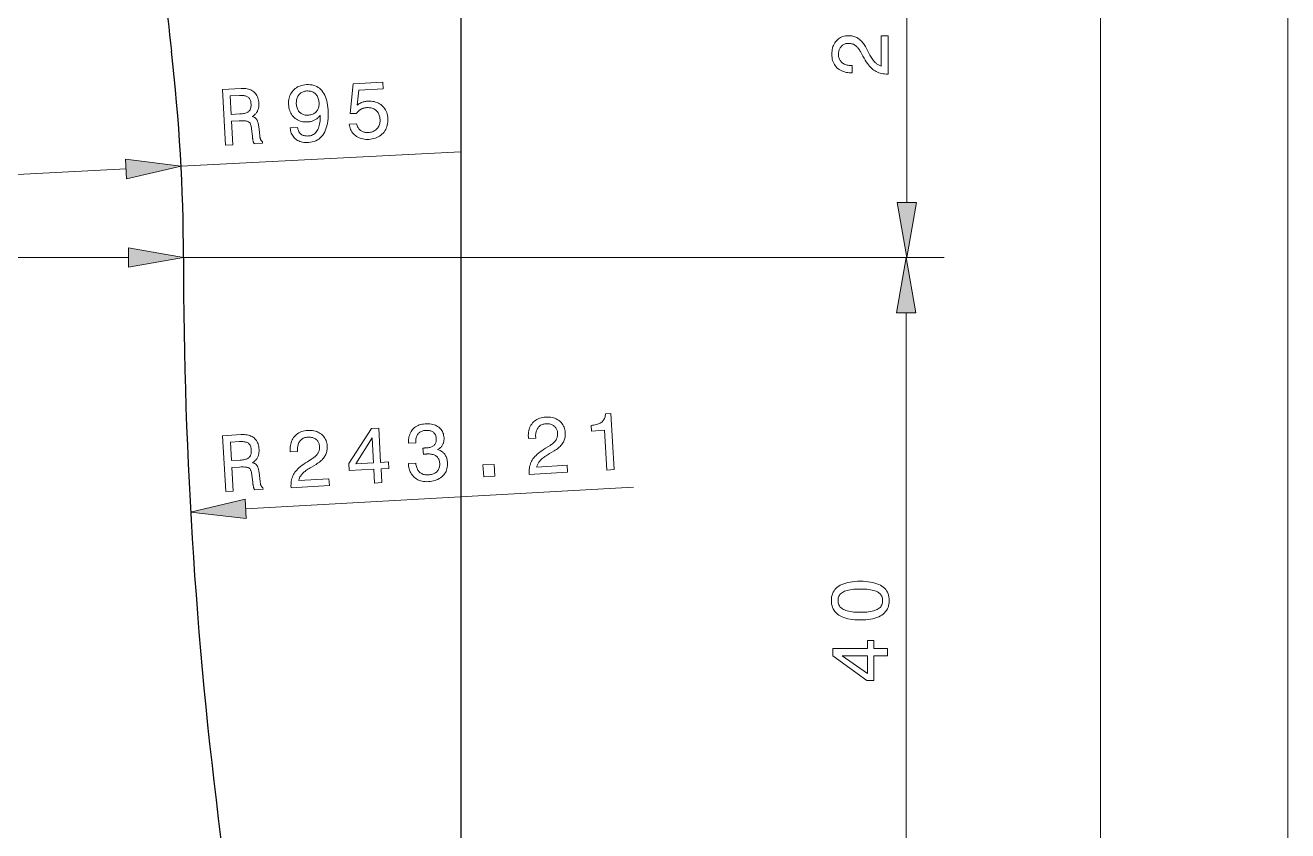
# Model space of a CAD drawing. Extents: x 0 to 297, y 0 to 420.
# Drawn here: x 155.4 to 223.1, y 139 to 182.2 of the extents above; entities that cross this region are included whole.
import ezdxf

# ---------------------------------------------------------------- set-up
doc = ezdxf.new("R2010")
doc.units = 0

msp = doc.modelspace()

# ---------------------------------------------------------------- linework, layer by layer
at = {"color": 7, "lineweight": 13}
for p, q in [((213.052, 124.712), (213.052, 326.904)), ((223.09, 120.712), (223.09, 326.904)), ((130.305, 169.758), (160.896, 169.758)), ((163.85, 169.758), (204.65, 169.758)), ((163.85, 169.758), (204.626, 169.758)), ((202.626, 132.712), (202.626, 166.804)), ((167.184, 156.272), (187.999, 157.442))]:
    msp.add_line(p, q, dxfattribs=at)
at = {"color": 7, "lineweight": 30}
msp.add_line((178.75, 121.758), (178.75, 222.858), dxfattribs=at)
at = {"color": 7, "lineweight": 13, "ltscale": 0.477279}
msp.add_line((202.65, 172.712), (202.65, 191.804), dxfattribs=at)
at = {"color": 7, "lineweight": 13, "ltscale": 0.375}
msp.add_line((163.724, 174.666), (178.703, 175.441), dxfattribs=at)
at = {"color": 7, "lineweight": 13, "ltscale": 0.17614}
msp.add_line((153.737, 174.15), (160.773, 174.514), dxfattribs=at)
at = {"color": 7, "lineweight": 13}
for points in [[(201.65, 179.605), (201.637, 179.605), (201.55, 179.607), (201.465, 179.614), (201.384, 179.624), (201.305, 179.638), (201.229, 179.657), (201.156, 179.68), (201.086, 179.706), (201.019, 179.737), (200.955, 179.773), (200.894, 179.812), (200.835, 179.857), (200.775, 179.908), (200.716, 179.966), (200.656, 180.03), (200.597, 180.102), (200.538, 180.18), (200.479, 180.264), (200.42, 180.356), (200.361, 180.454), (200.303, 180.558), (200.164, 180.813), (200.139, 180.858), (200.113, 180.9), (200.086, 180.94), (200.059, 180.977), (200.032, 181.012), (200.003, 181.044), (199.975, 181.074), (199.945, 181.101), (199.915, 181.126), (199.884, 181.148), (199.853, 181.168), (199.82, 181.186), (199.787, 181.202), (199.752, 181.216), (199.716, 181.228), (199.679, 181.237), (199.641, 181.244), (199.602, 181.25), (199.562, 181.253), (199.521, 181.254), (199.474, 181.252), (199.429, 181.247), (199.386, 181.239), (199.345, 181.228), (199.305, 181.213), (199.268, 181.195), (199.232, 181.174), (199.198, 181.149), (199.166, 181.122), (199.136, 181.09), (199.108, 181.057), (199.083, 181.021), (199.061, 180.982), (199.042, 180.942), (199.026, 180.899), (199.013, 180.855), (199.003, 180.808), (198.995, 180.758), (198.991, 180.707), (198.989, 180.653), (198.991, 180.6), (198.997, 180.549), (199.006, 180.5), (199.019, 180.454), (199.036, 180.41), (199.056, 180.368), (199.08, 180.329), (199.108, 180.291), (199.14, 180.257), (199.175, 180.224), (199.213, 180.194), (199.255, 180.167), (199.299, 180.144), (199.346, 180.123), (199.395, 180.106), (199.448, 180.092), (199.503, 180.081), (199.561, 180.073), (199.622, 180.069), (199.685, 180.067), (199.721, 180.067), (199.721, 179.675), (199.66, 179.675), (199.567, 179.678), (199.478, 179.686), (199.393, 179.699), (199.312, 179.718), (199.235, 179.742), (199.162, 179.772), (199.092, 179.807), (199.027, 179.848), (198.966, 179.893), (198.908, 179.945), (198.856, 180.001), (198.808, 180.06), (198.767, 180.124), (198.731, 180.191), (198.7, 180.262), (198.675, 180.338), (198.656, 180.416), (198.642, 180.499), (198.634, 180.586), (198.631, 180.676), (198.633, 180.763), (198.641, 180.847), (198.653, 180.927), (198.67, 181.003), (198.693, 181.077), (198.72, 181.146), (198.752, 181.213), (198.789, 181.276), (198.831, 181.336), (198.878, 181.392), (198.929, 181.444), (198.982, 181.49), (199.04, 181.531), (199.1, 181.567), (199.163, 181.597), (199.229, 181.621), (199.298, 181.64), (199.371, 181.654), (199.446, 181.662), (199.525, 181.665), (199.586, 181.663), (199.646, 181.659), (199.704, 181.651), (199.761, 181.639), (199.816, 181.625), (199.869, 181.607), (199.921, 181.586), (199.972, 181.562), (200.02, 181.535), (200.068, 181.505), (200.114, 181.471), (200.158, 181.434), (200.202, 181.393), (200.244, 181.35), (200.285, 181.302), (200.325, 181.252), (200.363, 181.198), (200.401, 181.14), (200.437, 181.08), (200.471, 181.016), (200.6, 180.763), (200.637, 180.693), (200.674, 180.627), (200.709, 180.565), (200.744, 180.507), (200.779, 180.453), (200.812, 180.403), (200.845, 180.358), (200.877, 180.316), (200.909, 180.279), (200.94, 180.245), (200.97, 180.215), (201.002, 180.187), (201.034, 180.16), (201.067, 180.136), (201.1, 180.115), (201.135, 180.095), (201.17, 180.077), (201.205, 180.062), (201.242, 180.049), (201.279, 180.037), (201.279, 181.665), (201.65, 181.665)], [(166.097, 175.79), (165.942, 178.782), (166.942, 178.834), (167.029, 178.836), (167.111, 178.834), (167.189, 178.827), (167.264, 178.815), (167.334, 178.799), (167.401, 178.779), (167.463, 178.754), (167.522, 178.724), (167.577, 178.69), (167.627, 178.651), (167.674, 178.607), (167.715, 178.56), (167.753, 178.508), (167.786, 178.452), (167.815, 178.392), (167.839, 178.328), (167.859, 178.259), (167.874, 178.186), (167.885, 178.109), (167.892, 178.028), (167.893, 177.979), (167.893, 177.932), (167.89, 177.886), (167.885, 177.842), (167.878, 177.799), (167.869, 177.758), (167.858, 177.718), (167.845, 177.679), (167.83, 177.642), (167.813, 177.606), (167.794, 177.571), (167.773, 177.539), (167.749, 177.507), (167.724, 177.477), (167.697, 177.449), (167.668, 177.422), (167.637, 177.397), (167.603, 177.373), (167.568, 177.35), (167.531, 177.329), (167.563, 177.32), (167.594, 177.31), (167.623, 177.298), (167.65, 177.286), (167.675, 177.271), (167.699, 177.256), (167.721, 177.239), (167.74, 177.221), (167.759, 177.201), (167.775, 177.181), (167.79, 177.158), (167.804, 177.131), (167.817, 177.101), (167.83, 177.068), (167.841, 177.031), (167.852, 176.991), (167.862, 176.948), (167.871, 176.901), (167.878, 176.851), (167.886, 176.797), (167.942, 176.312), (167.946, 176.282), (167.95, 176.253), (167.955, 176.225), (167.96, 176.2), (167.965, 176.176), (167.97, 176.154), (167.976, 176.134), (167.982, 176.115), (167.988, 176.098), (167.994, 176.083), (168.001, 176.069), (168.009, 176.055), (168.017, 176.043), (168.026, 176.031), (168.036, 176.02), (168.046, 176.01), (168.057, 176), (168.068, 175.991), (168.08, 175.983), (168.093, 175.976), (168.097, 175.894), (167.644, 175.87), (167.638, 175.88), (167.632, 175.891), (167.626, 175.903), (167.62, 175.916), (167.614, 175.929), (167.609, 175.944), (167.603, 175.96), (167.598, 175.977), (167.593, 175.994), (167.588, 176.013), (167.584, 176.033), (167.579, 176.054), (167.574, 176.077), (167.57, 176.101), (167.566, 176.126), (167.561, 176.153), (167.557, 176.181), (167.553, 176.21), (167.549, 176.241), (167.545, 176.273), (167.504, 176.659), (167.497, 176.715), (167.488, 176.767), (167.478, 176.815), (167.467, 176.859), (167.453, 176.899), (167.439, 176.934), (167.422, 176.965), (167.405, 176.992), (167.385, 177.015), (167.365, 177.034), (167.34, 177.049), (167.309, 177.063), (167.272, 177.074), (167.229, 177.084), (167.18, 177.091), (167.125, 177.096), (167.063, 177.099), (166.996, 177.1), (166.922, 177.099), (166.842, 177.095), (166.432, 177.074), (166.497, 175.811)], [(169.579, 176.714), (169.975, 176.734), (169.981, 176.69), (169.989, 176.648), (170, 176.609), (170.013, 176.571), (170.029, 176.536), (170.047, 176.502), (170.068, 176.471), (170.092, 176.442), (170.118, 176.415), (170.146, 176.39), (170.177, 176.368), (170.209, 176.348), (170.244, 176.331), (170.28, 176.316), (170.319, 176.304), (170.359, 176.295), (170.401, 176.288), (170.445, 176.284), (170.491, 176.283), (170.539, 176.284), (170.603, 176.29), (170.664, 176.301), (170.721, 176.318), (170.775, 176.339), (170.826, 176.366), (170.873, 176.398), (170.917, 176.435), (170.957, 176.478), (170.994, 176.526), (171.028, 176.578), (171.059, 176.637), (171.086, 176.7), (171.11, 176.77), (171.131, 176.844), (171.149, 176.924), (171.164, 177.01), (171.175, 177.101), (171.183, 177.197), (171.188, 177.299), (171.19, 177.407), (171.166, 177.374), (171.141, 177.342), (171.114, 177.311), (171.087, 177.283), (171.058, 177.255), (171.028, 177.23), (170.996, 177.206), (170.964, 177.183), (170.93, 177.162), (170.896, 177.143), (170.86, 177.125), (170.823, 177.108), (170.785, 177.094), (170.747, 177.081), (170.707, 177.07), (170.667, 177.06), (170.625, 177.052), (170.583, 177.045), (170.54, 177.041), (170.496, 177.037), (170.412, 177.036), (170.331, 177.04), (170.254, 177.05), (170.179, 177.065), (170.107, 177.086), (170.038, 177.112), (169.972, 177.144), (169.909, 177.182), (169.848, 177.225), (169.791, 177.274), (169.738, 177.328), (169.69, 177.385), (169.647, 177.447), (169.609, 177.512), (169.576, 177.58), (169.548, 177.653), (169.526, 177.729), (169.508, 177.809), (169.496, 177.892), (169.489, 177.98), (169.487, 178.068), (169.491, 178.153), (169.501, 178.235), (169.516, 178.314), (169.538, 178.389), (169.565, 178.462), (169.598, 178.532), (169.637, 178.598), (169.682, 178.661), (169.732, 178.722), (169.787, 178.778), (169.846, 178.828), (169.909, 178.873), (169.975, 178.913), (170.046, 178.948), (170.12, 178.977), (170.198, 179), (170.279, 179.018), (170.364, 179.031), (170.453, 179.039), (170.556, 179.04), (170.654, 179.034), (170.748, 179.021), (170.837, 179), (170.921, 178.972), (171.001, 178.936), (171.076, 178.892), (171.147, 178.841), (171.214, 178.782), (171.276, 178.716), (171.332, 178.643), (171.384, 178.563), (171.431, 178.476), (171.472, 178.382), (171.508, 178.282), (171.538, 178.175), (171.564, 178.061), (171.584, 177.941), (171.599, 177.814), (171.609, 177.68), (171.614, 177.521), (171.613, 177.37), (171.606, 177.226), (171.592, 177.089), (171.572, 176.959), (171.545, 176.836), (171.513, 176.72), (171.474, 176.612), (171.428, 176.51), (171.377, 176.416), (171.319, 176.33), (171.256, 176.252), (171.187, 176.182), (171.113, 176.121), (171.034, 176.069), (170.948, 176.025), (170.858, 175.99), (170.762, 175.963), (170.66, 175.944), (170.553, 175.934), (170.469, 175.932), (170.389, 175.935), (170.312, 175.942), (170.238, 175.954), (170.168, 175.971), (170.1, 175.992), (170.036, 176.018), (169.975, 176.049), (169.918, 176.084), (169.863, 176.124), (169.813, 176.169), (169.767, 176.216), (169.727, 176.267), (169.691, 176.321), (169.66, 176.378), (169.634, 176.438), (169.613, 176.502), (169.597, 176.569), (169.586, 176.64)], [(172.738, 176.917), (173.138, 176.938), (173.148, 176.892), (173.161, 176.849), (173.177, 176.808), (173.195, 176.77), (173.215, 176.733), (173.238, 176.699), (173.262, 176.666), (173.29, 176.636), (173.319, 176.608), (173.351, 176.582), (173.385, 176.559), (173.421, 176.539), (173.458, 176.521), (173.497, 176.506), (173.537, 176.493), (173.579, 176.483), (173.623, 176.476), (173.668, 176.472), (173.715, 176.471), (173.763, 176.472), (173.822, 176.477), (173.879, 176.485), (173.933, 176.497), (173.984, 176.513), (174.033, 176.532), (174.079, 176.554), (174.122, 176.58), (174.164, 176.61), (174.202, 176.643), (174.238, 176.68), (174.271, 176.72), (174.3, 176.761), (174.325, 176.805), (174.347, 176.851), (174.365, 176.899), (174.378, 176.95), (174.389, 177.002), (174.395, 177.056), (174.398, 177.113), (174.396, 177.172), (174.391, 177.231), (174.383, 177.288), (174.371, 177.343), (174.356, 177.395), (174.337, 177.444), (174.315, 177.49), (174.289, 177.534), (174.259, 177.575), (174.226, 177.613), (174.19, 177.649), (174.151, 177.681), (174.109, 177.71), (174.066, 177.735), (174.019, 177.756), (173.971, 177.774), (173.92, 177.787), (173.867, 177.797), (173.812, 177.803), (173.754, 177.806), (173.694, 177.805), (173.66, 177.802), (173.626, 177.798), (173.593, 177.793), (173.56, 177.786), (173.528, 177.779), (173.497, 177.769), (173.466, 177.759), (173.437, 177.747), (173.408, 177.733), (173.379, 177.719), (173.351, 177.703), (173.324, 177.685), (173.298, 177.667), (173.273, 177.647), (173.249, 177.625), (173.225, 177.603), (173.202, 177.579), (173.18, 177.554), (173.159, 177.527), (173.138, 177.499), (172.795, 177.482), (172.949, 179.081), (174.549, 179.164), (174.567, 178.81), (173.255, 178.742), (173.177, 177.93), (173.198, 177.949), (173.22, 177.968), (173.242, 177.986), (173.266, 178.003), (173.29, 178.019), (173.315, 178.035), (173.341, 178.049), (173.367, 178.063), (173.395, 178.075), (173.423, 178.087), (173.452, 178.098), (173.482, 178.108), (173.512, 178.117), (173.543, 178.125), (173.574, 178.132), (173.606, 178.138), (173.639, 178.143), (173.672, 178.148), (173.705, 178.151), (173.74, 178.153), (173.83, 178.155), (173.918, 178.151), (174.001, 178.142), (174.082, 178.127), (174.159, 178.106), (174.233, 178.08), (174.304, 178.048), (174.371, 178.01), (174.435, 177.967), (174.496, 177.918), (174.552, 177.864), (174.603, 177.807), (174.649, 177.746), (174.689, 177.681), (174.723, 177.612), (174.752, 177.54), (174.776, 177.464), (174.794, 177.385), (174.807, 177.301), (174.814, 177.214), (174.816, 177.122), (174.812, 177.032), (174.801, 176.946), (174.785, 176.863), (174.762, 176.784), (174.733, 176.707), (174.698, 176.634), (174.657, 176.565), (174.609, 176.498), (174.556, 176.435), (174.497, 176.376), (174.435, 176.323), (174.369, 176.275), (174.298, 176.234), (174.224, 176.198), (174.146, 176.167), (174.064, 176.142), (173.979, 176.123), (173.889, 176.11), (173.795, 176.102), (173.712, 176.1), (173.631, 176.103), (173.553, 176.111), (173.478, 176.124), (173.405, 176.142), (173.335, 176.164), (173.267, 176.192), (173.202, 176.225), (173.14, 176.262), (173.081, 176.305), (173.025, 176.351), (172.974, 176.401), (172.927, 176.454), (172.886, 176.51), (172.849, 176.57), (172.817, 176.633), (172.79, 176.699), (172.768, 176.768), (172.75, 176.841)], [(166.85, 178.462), (166.361, 178.436), (166.413, 177.441), (166.874, 177.464), (166.942, 177.469), (167.006, 177.476), (167.065, 177.485), (167.12, 177.496), (167.171, 177.509), (167.217, 177.524), (167.259, 177.541), (167.296, 177.561), (167.329, 177.582), (167.358, 177.606), (167.383, 177.632), (167.406, 177.661), (167.425, 177.693), (167.441, 177.727), (167.454, 177.765), (167.465, 177.806), (167.472, 177.85), (167.477, 177.896), (167.479, 177.946), (167.477, 177.998), (167.473, 178.05), (167.467, 178.098), (167.457, 178.143), (167.446, 178.185), (167.431, 178.224), (167.414, 178.26), (167.395, 178.292), (167.373, 178.322), (167.348, 178.348), (167.321, 178.371), (167.29, 178.391), (167.256, 178.409), (167.218, 178.424), (167.177, 178.437), (167.132, 178.447), (167.083, 178.455), (167.03, 178.461), (166.973, 178.463), (166.913, 178.464)], [(169.905, 178.005), (169.91, 177.949), (169.917, 177.894), (169.928, 177.842), (169.942, 177.793), (169.959, 177.746), (169.979, 177.702), (170.002, 177.66), (170.029, 177.621), (170.058, 177.584), (170.09, 177.55), (170.125, 177.518), (170.162, 177.491), (170.201, 177.466), (170.242, 177.446), (170.284, 177.429), (170.329, 177.416), (170.375, 177.406), (170.423, 177.4), (170.474, 177.397), (170.526, 177.398), (170.583, 177.403), (170.638, 177.411), (170.69, 177.422), (170.74, 177.436), (170.786, 177.454), (170.83, 177.476), (170.872, 177.5), (170.91, 177.528), (170.946, 177.559), (170.979, 177.593), (171.009, 177.631), (171.035, 177.67), (171.058, 177.712), (171.078, 177.757), (171.094, 177.803), (171.107, 177.852), (171.116, 177.904), (171.121, 177.958), (171.123, 178.014), (171.122, 178.073), (171.117, 178.132), (171.109, 178.188), (171.098, 178.241), (171.084, 178.292), (171.066, 178.341), (171.045, 178.386), (171.021, 178.43), (170.994, 178.47), (170.964, 178.508), (170.93, 178.543), (170.893, 178.575), (170.855, 178.603), (170.814, 178.628), (170.772, 178.649), (170.727, 178.666), (170.68, 178.68), (170.631, 178.69), (170.58, 178.696), (170.526, 178.699), (170.471, 178.698), (170.418, 178.693), (170.368, 178.685), (170.32, 178.673), (170.274, 178.658), (170.23, 178.639), (170.189, 178.617), (170.15, 178.591), (170.113, 178.562), (170.078, 178.529), (170.046, 178.493), (170.016, 178.454), (169.99, 178.412), (169.968, 178.369), (169.948, 178.323), (169.933, 178.276), (169.92, 178.226), (169.911, 178.174), (169.906, 178.12), (169.904, 178.064)], [(160.8, 173.993), (163.724, 174.666), (160.746, 175.034)], [(202.129, 172.712), (202.65, 169.758), (203.171, 172.712)], [(160.896, 169.237), (163.85, 169.758), (160.896, 170.279)], [(203.147, 166.804), (202.626, 169.758), (202.105, 166.804)], [(182.394, 158.128), (182.393, 158.141), (182.391, 158.229), (182.392, 158.313), (182.398, 158.395), (182.408, 158.475), (182.422, 158.552), (182.441, 158.626), (182.464, 158.697), (182.491, 158.765), (182.522, 158.831), (182.558, 158.895), (182.599, 158.957), (182.647, 159.019), (182.702, 159.082), (182.763, 159.144), (182.831, 159.207), (182.905, 159.271), (182.986, 159.334), (183.074, 159.398), (183.169, 159.463), (183.27, 159.527), (183.517, 159.68), (183.56, 159.708), (183.601, 159.736), (183.639, 159.765), (183.675, 159.794), (183.708, 159.823), (183.738, 159.853), (183.767, 159.884), (183.792, 159.915), (183.815, 159.946), (183.836, 159.978), (183.854, 160.011), (183.87, 160.044), (183.884, 160.079), (183.896, 160.114), (183.905, 160.15), (183.913, 160.188), (183.918, 160.226), (183.921, 160.265), (183.922, 160.306), (183.921, 160.347), (183.916, 160.394), (183.909, 160.438), (183.898, 160.481), (183.885, 160.521), (183.868, 160.56), (183.848, 160.596), (183.824, 160.631), (183.798, 160.663), (183.769, 160.693), (183.736, 160.722), (183.701, 160.748), (183.663, 160.771), (183.624, 160.79), (183.582, 160.807), (183.539, 160.821), (183.493, 160.832), (183.446, 160.839), (183.396, 160.844), (183.345, 160.845), (183.291, 160.844), (183.238, 160.839), (183.187, 160.83), (183.139, 160.818), (183.094, 160.803), (183.051, 160.784), (183.01, 160.761), (182.972, 160.735), (182.937, 160.705), (182.903, 160.671), (182.873, 160.634), (182.845, 160.594), (182.821, 160.552), (182.8, 160.506), (182.782, 160.458), (182.768, 160.408), (182.757, 160.355), (182.749, 160.299), (182.744, 160.241), (182.743, 160.18), (182.745, 160.116), (182.747, 160.08), (182.355, 160.058), (182.352, 160.119), (182.349, 160.212), (182.352, 160.302), (182.361, 160.387), (182.375, 160.469), (182.395, 160.548), (182.421, 160.622), (182.452, 160.693), (182.489, 160.761), (182.531, 160.825), (182.579, 160.885), (182.632, 160.941), (182.689, 160.991), (182.75, 161.036), (182.815, 161.076), (182.885, 161.11), (182.958, 161.139), (183.036, 161.163), (183.118, 161.182), (183.204, 161.195), (183.294, 161.203), (183.381, 161.205), (183.465, 161.202), (183.545, 161.195), (183.623, 161.182), (183.697, 161.164), (183.768, 161.141), (183.837, 161.112), (183.902, 161.079), (183.964, 161.04), (184.022, 160.997), (184.077, 160.949), (184.126, 160.898), (184.17, 160.843), (184.209, 160.785), (184.243, 160.723), (184.271, 160.659), (184.294, 160.591), (184.312, 160.519), (184.324, 160.444), (184.331, 160.366), (184.333, 160.305), (184.332, 160.245), (184.327, 160.186), (184.319, 160.129), (184.308, 160.073), (184.293, 160.019), (184.275, 159.966), (184.254, 159.914), (184.23, 159.864), (184.202, 159.815), (184.171, 159.767), (184.136, 159.72), (184.098, 159.675), (184.057, 159.63), (184.012, 159.586), (183.964, 159.544), (183.912, 159.502), (183.857, 159.462), (183.798, 159.423), (183.736, 159.384), (183.491, 159.242), (183.423, 159.201), (183.359, 159.161), (183.299, 159.121), (183.243, 159.083), (183.192, 159.046), (183.144, 159.01), (183.1, 158.974), (183.06, 158.94), (183.025, 158.906), (182.993, 158.874), (182.964, 158.841), (182.938, 158.808), (182.914, 158.775), (182.892, 158.741), (182.872, 158.706), (182.854, 158.671), (182.839, 158.635), (182.825, 158.598), (182.814, 158.561), (182.805, 158.523), (184.43, 158.615), (184.451, 158.244)], [(186.562, 158.363), (186.442, 160.493), (185.743, 160.454), (185.726, 160.759), (185.801, 160.766), (185.872, 160.775), (185.939, 160.786), (186.001, 160.8), (186.06, 160.816), (186.114, 160.835), (186.164, 160.856), (186.211, 160.879), (186.253, 160.905), (186.291, 160.933), (186.325, 160.964), (186.356, 160.998), (186.384, 161.035), (186.409, 161.075), (186.431, 161.119), (186.449, 161.165), (186.464, 161.215), (186.477, 161.268), (186.485, 161.323), (186.491, 161.383), (186.784, 161.399), (186.953, 158.385)], [(174.103, 157.662), (174.061, 158.403), (172.746, 158.329), (172.724, 158.708), (173.934, 160.59), (174.326, 160.612), (174.429, 158.77), (174.856, 158.794), (174.876, 158.449), (174.449, 158.425), (174.49, 157.684)], [(175.919, 158.706), (176.317, 158.729), (176.323, 158.667), (176.333, 158.608), (176.345, 158.553), (176.361, 158.5), (176.379, 158.451), (176.401, 158.404), (176.426, 158.361), (176.454, 158.321), (176.484, 158.283), (176.518, 158.249), (176.555, 158.218), (176.594, 158.19), (176.636, 158.167), (176.68, 158.147), (176.726, 158.13), (176.775, 158.117), (176.827, 158.108), (176.881, 158.102), (176.937, 158.1), (176.996, 158.102), (177.054, 158.106), (177.109, 158.114), (177.161, 158.125), (177.211, 158.139), (177.258, 158.156), (177.302, 158.176), (177.343, 158.199), (177.382, 158.225), (177.418, 158.254), (177.452, 158.286), (177.482, 158.32), (177.509, 158.357), (177.532, 158.396), (177.552, 158.437), (177.568, 158.48), (177.581, 158.525), (177.59, 158.573), (177.596, 158.623), (177.598, 158.675), (177.597, 158.729), (177.592, 158.778), (177.585, 158.824), (177.574, 158.868), (177.56, 158.91), (177.542, 158.949), (177.522, 158.986), (177.498, 159.021), (177.471, 159.053), (177.441, 159.082), (177.407, 159.11), (177.371, 159.134), (177.332, 159.156), (177.291, 159.175), (177.247, 159.191), (177.2, 159.203), (177.151, 159.213), (177.099, 159.22), (177.045, 159.224), (176.988, 159.225), (176.929, 159.223), (176.921, 159.223), (176.912, 159.222), (176.903, 159.222), (176.895, 159.221), (176.886, 159.22), (176.877, 159.22), (176.868, 159.219), (176.859, 159.218), (176.85, 159.217), (176.841, 159.216), (176.831, 159.215), (176.821, 159.214), (176.81, 159.213), (176.799, 159.212), (176.787, 159.211), (176.775, 159.209), (176.762, 159.208), (176.748, 159.206), (176.734, 159.205), (176.719, 159.203), (176.7, 159.542), (176.709, 159.542), (176.718, 159.542), (176.727, 159.542), (176.736, 159.542), (176.745, 159.543), (176.754, 159.543), (176.763, 159.543), (176.772, 159.543), (176.78, 159.543), (176.789, 159.544), (176.797, 159.544), (176.805, 159.544), (176.813, 159.545), (176.821, 159.545), (176.829, 159.545), (176.837, 159.546), (176.844, 159.546), (176.852, 159.546), (176.859, 159.547), (176.867, 159.547), (176.923, 159.551), (176.976, 159.558), (177.027, 159.566), (177.074, 159.577), (177.118, 159.59), (177.159, 159.605), (177.196, 159.622), (177.231, 159.641), (177.262, 159.663), (177.291, 159.686), (177.316, 159.712), (177.338, 159.74), (177.357, 159.77), (177.374, 159.802), (177.387, 159.837), (177.398, 159.874), (177.406, 159.913), (177.41, 159.955), (177.412, 159.998), (177.411, 160.044), (177.407, 160.089), (177.401, 160.131), (177.391, 160.171), (177.38, 160.208), (177.366, 160.243), (177.349, 160.276), (177.329, 160.307), (177.307, 160.336), (177.283, 160.362), (177.255, 160.386), (177.226, 160.408), (177.194, 160.427), (177.16, 160.443), (177.123, 160.457), (177.085, 160.468), (177.044, 160.477), (177.001, 160.483), (176.955, 160.487), (176.908, 160.488), (176.858, 160.486), (176.802, 160.481), (176.749, 160.474), (176.7, 160.463), (176.653, 160.449), (176.609, 160.432), (176.567, 160.411), (176.529, 160.388), (176.494, 160.362), (176.462, 160.332), (176.433, 160.3), (176.406, 160.264), (176.383, 160.226), (176.363, 160.185), (176.346, 160.14), (176.332, 160.093), (176.322, 160.044), (176.314, 159.991), (176.31, 159.935), (176.309, 159.877), (176.311, 159.816), (175.928, 159.794), (175.926, 159.824), (175.924, 159.91), (175.927, 159.993), (175.935, 160.073), (175.949, 160.149), (175.968, 160.222), (175.992, 160.292), (176.022, 160.359), (176.057, 160.422), (176.097, 160.482), (176.142, 160.539), (176.193, 160.591), (176.247, 160.639), (176.304, 160.682), (176.366, 160.719), (176.432, 160.752), (176.501, 160.779), (176.574, 160.801), (176.651, 160.819), (176.732, 160.831), (176.817, 160.839), (176.907, 160.842), (176.993, 160.84), (177.075, 160.834), (177.153, 160.823), (177.227, 160.808), (177.298, 160.789), (177.364, 160.765), (177.427, 160.736), (177.486, 160.703), (177.541, 160.666), (177.591, 160.625), (177.637, 160.579), (177.677, 160.531), (177.713, 160.478), (177.744, 160.422), (177.77, 160.362), (177.792, 160.299), (177.808, 160.232), (177.82, 160.161), (177.827, 160.087), (177.828, 160.044), (177.827, 160.002), (177.825, 159.962), (177.82, 159.922), (177.814, 159.884), (177.805, 159.847), (177.795, 159.811), (177.782, 159.777), (177.768, 159.743), (177.752, 159.711), (177.733, 159.68), (177.713, 159.65), (177.691, 159.622), (177.667, 159.595), (177.641, 159.569), (177.613, 159.545), (177.583, 159.522), (177.551, 159.5), (177.517, 159.48), (177.482, 159.461), (177.53, 159.445), (177.576, 159.427), (177.62, 159.407), (177.661, 159.385), (177.701, 159.36), (177.738, 159.334), (177.773, 159.305), (177.806, 159.274), (177.836, 159.241), (177.864, 159.206), (177.89, 159.169), (177.914, 159.13), (177.935, 159.09), (177.954, 159.047), (177.97, 159.003), (177.984, 158.956), (177.996, 158.908), (178.005, 158.858), (178.011, 158.806), (178.016, 158.752), (178.017, 158.667), (178.013, 158.586), (178.003, 158.507), (177.986, 158.432), (177.964, 158.359), (177.935, 158.29), (177.9, 158.224), (177.86, 158.16), (177.813, 158.1), (177.76, 158.043), (177.702, 157.99), (177.639, 157.942), (177.573, 157.899), (177.502, 157.861), (177.428, 157.828), (177.349, 157.8), (177.266, 157.777), (177.178, 157.759), (177.087, 157.746), (176.991, 157.738), (176.901, 157.736), (176.813, 157.739), (176.729, 157.748), (176.649, 157.762), (176.571, 157.783), (176.498, 157.808), (176.427, 157.84), (176.361, 157.877), (176.297, 157.92), (176.237, 157.968), (176.182, 158.021), (176.132, 158.078), (176.087, 158.139), (176.047, 158.204), (176.013, 158.273), (175.984, 158.346), (175.96, 158.423), (175.942, 158.504), (175.929, 158.588), (175.921, 158.677)], [(166.118, 157.213), (165.95, 160.204), (166.95, 160.261), (167.036, 160.263), (167.119, 160.261), (167.197, 160.255), (167.272, 160.244), (167.342, 160.228), (167.409, 160.208), (167.472, 160.183), (167.53, 160.153), (167.585, 160.119), (167.636, 160.081), (167.682, 160.038), (167.725, 159.99), (167.762, 159.939), (167.796, 159.883), (167.825, 159.823), (167.849, 159.759), (167.869, 159.69), (167.885, 159.617), (167.896, 159.54), (167.903, 159.459), (167.905, 159.411), (167.904, 159.363), (167.902, 159.318), (167.897, 159.273), (167.891, 159.23), (167.882, 159.189), (167.871, 159.149), (167.858, 159.11), (167.844, 159.073), (167.826, 159.037), (167.807, 159.002), (167.786, 158.969), (167.763, 158.938), (167.738, 158.908), (167.711, 158.879), (167.682, 158.852), (167.651, 158.827), (167.618, 158.803), (167.583, 158.78), (167.545, 158.759), (167.578, 158.75), (167.609, 158.74), (167.638, 158.728), (167.665, 158.716), (167.69, 158.701), (167.714, 158.686), (167.736, 158.669), (167.756, 158.651), (167.774, 158.632), (167.79, 158.611), (167.805, 158.588), (167.82, 158.562), (167.833, 158.532), (167.846, 158.499), (167.857, 158.462), (167.868, 158.422), (167.878, 158.379), (167.887, 158.332), (167.895, 158.282), (167.903, 158.228), (167.961, 157.744), (167.965, 157.713), (167.97, 157.684), (167.974, 157.657), (167.979, 157.631), (167.984, 157.608), (167.99, 157.586), (167.996, 157.565), (168.002, 157.546), (168.008, 157.53), (168.014, 157.514), (168.022, 157.5), (168.029, 157.487), (168.038, 157.474), (168.046, 157.463), (168.056, 157.452), (168.066, 157.441), (168.077, 157.432), (168.089, 157.423), (168.101, 157.415), (168.113, 157.408), (168.118, 157.326), (167.665, 157.3), (167.659, 157.31), (167.653, 157.321), (167.647, 157.333), (167.641, 157.346), (167.635, 157.359), (167.63, 157.374), (167.624, 157.39), (167.619, 157.407), (167.614, 157.424), (167.609, 157.443), (167.604, 157.463), (167.599, 157.484), (167.595, 157.506), (167.59, 157.53), (167.586, 157.556), (167.581, 157.582), (167.577, 157.61), (167.573, 157.64), (167.569, 157.67), (167.565, 157.702), (167.522, 158.088), (167.514, 158.145), (167.506, 158.197), (167.495, 158.245), (167.483, 158.288), (167.47, 158.328), (167.455, 158.363), (167.439, 158.394), (167.421, 158.421), (167.401, 158.444), (167.38, 158.463), (167.356, 158.478), (167.325, 158.491), (167.288, 158.503), (167.245, 158.512), (167.196, 158.519), (167.14, 158.524), (167.079, 158.526), (167.011, 158.527), (166.938, 158.526), (166.858, 158.522), (166.447, 158.499), (166.518, 157.236)], [(166.859, 159.888), (166.371, 159.861), (166.427, 158.865), (166.888, 158.891), (166.956, 158.896), (167.019, 158.903), (167.079, 158.912), (167.134, 158.923), (167.184, 158.937), (167.231, 158.952), (167.272, 158.97), (167.31, 158.989), (167.343, 159.011), (167.372, 159.034), (167.397, 159.061), (167.419, 159.09), (167.438, 159.122), (167.454, 159.157), (167.467, 159.194), (167.477, 159.235), (167.485, 159.279), (167.489, 159.325), (167.49, 159.375), (167.489, 159.427), (167.485, 159.479), (167.478, 159.527), (167.468, 159.572), (167.456, 159.614), (167.442, 159.653), (167.425, 159.689), (167.405, 159.721), (167.383, 159.75), (167.358, 159.777), (167.331, 159.8), (167.3, 159.82), (167.266, 159.837), (167.228, 159.853), (167.186, 159.865), (167.141, 159.875), (167.092, 159.883), (167.039, 159.888), (166.983, 159.891), (166.923, 159.891)], [(169.622, 157.41), (169.621, 157.423), (169.618, 157.51), (169.619, 157.595), (169.625, 157.677), (169.635, 157.757), (169.65, 157.833), (169.668, 157.907), (169.691, 157.979), (169.718, 158.047), (169.75, 158.113), (169.785, 158.177), (169.827, 158.239), (169.875, 158.301), (169.929, 158.363), (169.99, 158.426), (170.058, 158.489), (170.133, 158.553), (170.214, 158.616), (170.302, 158.68), (170.396, 158.744), (170.497, 158.809), (170.744, 158.962), (170.787, 158.99), (170.828, 159.018), (170.866, 159.046), (170.902, 159.076), (170.935, 159.105), (170.966, 159.135), (170.994, 159.166), (171.02, 159.197), (171.043, 159.228), (171.063, 159.26), (171.081, 159.292), (171.098, 159.326), (171.111, 159.361), (171.123, 159.396), (171.133, 159.432), (171.14, 159.47), (171.145, 159.508), (171.148, 159.547), (171.149, 159.588), (171.148, 159.629), (171.144, 159.675), (171.136, 159.72), (171.126, 159.762), (171.112, 159.803), (171.095, 159.842), (171.075, 159.878), (171.052, 159.912), (171.026, 159.945), (170.996, 159.975), (170.963, 160.004), (170.928, 160.03), (170.891, 160.053), (170.851, 160.072), (170.81, 160.089), (170.766, 160.103), (170.721, 160.113), (170.673, 160.121), (170.624, 160.126), (170.572, 160.127), (170.518, 160.126), (170.465, 160.121), (170.415, 160.112), (170.367, 160.1), (170.321, 160.085), (170.278, 160.066), (170.238, 160.043), (170.2, 160.017), (170.164, 159.987), (170.131, 159.953), (170.1, 159.916), (170.073, 159.876), (170.048, 159.833), (170.027, 159.788), (170.01, 159.74), (169.995, 159.69), (169.984, 159.637), (169.976, 159.581), (169.972, 159.523), (169.97, 159.462), (169.972, 159.398), (169.974, 159.362), (169.583, 159.34), (169.579, 159.401), (169.577, 159.494), (169.58, 159.583), (169.589, 159.669), (169.603, 159.751), (169.623, 159.829), (169.648, 159.904), (169.679, 159.975), (169.716, 160.043), (169.759, 160.107), (169.807, 160.167), (169.859, 160.223), (169.916, 160.273), (169.978, 160.318), (170.043, 160.358), (170.112, 160.392), (170.186, 160.421), (170.263, 160.445), (170.345, 160.464), (170.431, 160.477), (170.521, 160.485), (170.608, 160.487), (170.692, 160.484), (170.773, 160.477), (170.85, 160.464), (170.925, 160.446), (170.996, 160.422), (171.064, 160.394), (171.129, 160.361), (171.191, 160.322), (171.25, 160.279), (171.305, 160.231), (171.354, 160.179), (171.398, 160.125), (171.437, 160.067), (171.47, 160.005), (171.499, 159.941), (171.522, 159.872), (171.539, 159.801), (171.552, 159.726), (171.559, 159.648), (171.561, 159.587), (171.559, 159.527), (171.554, 159.468), (171.546, 159.411), (171.535, 159.355), (171.521, 159.301), (171.503, 159.248), (171.481, 159.196), (171.457, 159.146), (171.429, 159.097), (171.398, 159.049), (171.364, 159.002), (171.326, 158.956), (171.284, 158.912), (171.239, 158.868), (171.191, 158.826), (171.139, 158.784), (171.084, 158.744), (171.026, 158.704), (170.964, 158.666), (170.718, 158.524), (170.65, 158.483), (170.587, 158.442), (170.527, 158.403), (170.471, 158.365), (170.419, 158.328), (170.371, 158.291), (170.328, 158.256), (170.288, 158.222), (170.252, 158.188), (170.221, 158.156), (170.192, 158.123), (170.166, 158.09), (170.141, 158.057), (170.119, 158.023), (170.099, 157.988), (170.082, 157.952), (170.066, 157.917), (170.053, 157.88), (170.041, 157.843), (170.032, 157.805), (171.657, 157.896), (171.678, 157.526)], [(173.088, 158.695), (174.042, 158.748), (173.966, 160.089)], [(179.955, 157.991), (179.918, 158.633), (180.514, 158.667), (180.55, 158.025)], [(167.154, 156.792), (164.234, 156.106), (167.213, 155.752)], [(200.163, 150.316), (200.014, 150.319), (199.873, 150.327), (199.739, 150.34), (199.612, 150.359), (199.492, 150.382), (199.38, 150.412), (199.275, 150.446), (199.178, 150.486), (199.087, 150.531), (199.004, 150.582), (198.929, 150.637), (198.861, 150.698), (198.801, 150.763), (198.75, 150.833), (198.706, 150.908), (198.67, 150.988), (198.642, 151.072), (198.623, 151.162), (198.611, 151.256), (198.607, 151.355), (198.611, 151.455), (198.622, 151.55), (198.642, 151.64), (198.67, 151.725), (198.705, 151.805), (198.749, 151.88), (198.8, 151.95), (198.859, 152.015), (198.926, 152.075), (199.001, 152.13), (199.083, 152.18), (199.174, 152.225), (199.271, 152.264), (199.376, 152.298), (199.488, 152.327), (199.608, 152.351), (199.736, 152.369), (199.87, 152.382), (200.013, 152.39), (200.163, 152.393), (200.312, 152.39), (200.454, 152.382), (200.588, 152.369), (200.715, 152.351), (200.835, 152.327), (200.947, 152.298), (201.051, 152.264), (201.148, 152.225), (201.238, 152.18), (201.32, 152.13), (201.394, 152.075), (201.461, 152.015), (201.52, 151.95), (201.571, 151.88), (201.614, 151.805), (201.649, 151.725), (201.677, 151.64), (201.696, 151.55), (201.708, 151.455), (201.712, 151.355), (201.708, 151.256), (201.696, 151.162), (201.677, 151.072), (201.649, 150.988), (201.614, 150.908), (201.57, 150.833), (201.519, 150.763), (201.46, 150.698), (201.393, 150.637), (201.318, 150.582), (201.235, 150.531), (201.145, 150.486), (201.048, 150.446), (200.944, 150.412), (200.832, 150.382), (200.713, 150.359), (200.586, 150.34), (200.452, 150.327), (200.311, 150.319)], [(200.163, 150.729), (200.283, 150.731), (200.397, 150.735), (200.505, 150.743), (200.605, 150.754), (200.699, 150.767), (200.787, 150.784), (200.868, 150.804), (200.942, 150.826), (201.009, 150.852), (201.07, 150.881), (201.125, 150.913), (201.174, 150.949), (201.217, 150.988), (201.254, 151.03), (201.286, 151.076), (201.312, 151.125), (201.332, 151.177), (201.346, 151.233), (201.355, 151.293), (201.358, 151.355), (201.355, 151.419), (201.346, 151.478), (201.332, 151.534), (201.312, 151.587), (201.287, 151.636), (201.255, 151.682), (201.218, 151.724), (201.176, 151.762), (201.127, 151.797), (201.073, 151.829), (201.013, 151.857), (200.946, 151.882), (200.872, 151.905), (200.791, 151.924), (200.703, 151.94), (200.609, 151.954), (200.507, 151.964), (200.399, 151.971), (200.284, 151.976), (200.163, 151.977), (200.04, 151.976), (199.925, 151.971), (199.816, 151.964), (199.715, 151.954), (199.62, 151.94), (199.532, 151.924), (199.451, 151.905), (199.377, 151.882), (199.31, 151.857), (199.25, 151.829), (199.196, 151.797), (199.147, 151.762), (199.105, 151.724), (199.068, 151.682), (199.036, 151.636), (199.011, 151.587), (198.991, 151.534), (198.976, 151.478), (198.968, 151.419), (198.965, 151.355), (198.968, 151.293), (198.977, 151.233), (198.991, 151.177), (199.011, 151.125), (199.037, 151.076), (199.069, 151.03), (199.106, 150.988), (199.149, 150.949), (199.198, 150.913), (199.253, 150.881), (199.314, 150.852), (199.381, 150.826), (199.456, 150.804), (199.536, 150.784), (199.624, 150.767), (199.718, 150.754), (199.819, 150.743), (199.927, 150.735), (200.041, 150.731)], [(201.626, 148.395), (200.884, 148.395), (200.884, 147.078), (200.504, 147.078), (198.693, 148.391), (198.693, 148.783), (200.538, 148.783), (200.538, 149.211), (200.884, 149.211), (200.884, 148.783), (201.626, 148.783)], [(200.538, 147.44), (200.538, 148.395), (199.195, 148.395)]]:
    msp.add_lwpolyline(points, close=True, dxfattribs=at)
at = {"color": 7, "lineweight": 30}
for centre, radius, start, end in [((287.383, 195.422), 125.034, 180.30412, 186.69792), ((68.85, 169.758), 95, 0, 6.69792), ((407.062, 169.758), 243.212, 179.99999, 187.58062)]:
    msp.add_arc(centre, radius, start, end, dxfattribs=at)
at = {"color": 7, "lineweight": 13}
for points in [[(160.8, 173.993), (163.724, 174.666), (160.8, 173.993), (160.746, 175.034)], [(202.129, 172.712), (202.65, 169.758), (202.129, 172.712), (203.171, 172.712)], [(160.896, 169.237), (163.85, 169.758), (160.896, 169.237), (160.896, 170.279)], [(203.147, 166.804), (202.626, 169.758), (203.147, 166.804), (202.105, 166.804)], [(167.154, 156.792), (164.234, 156.106), (167.154, 156.792), (167.213, 155.752)]]:
    msp.add_solid(points, dxfattribs=at)

doc.saveas('drawing.dxf')
